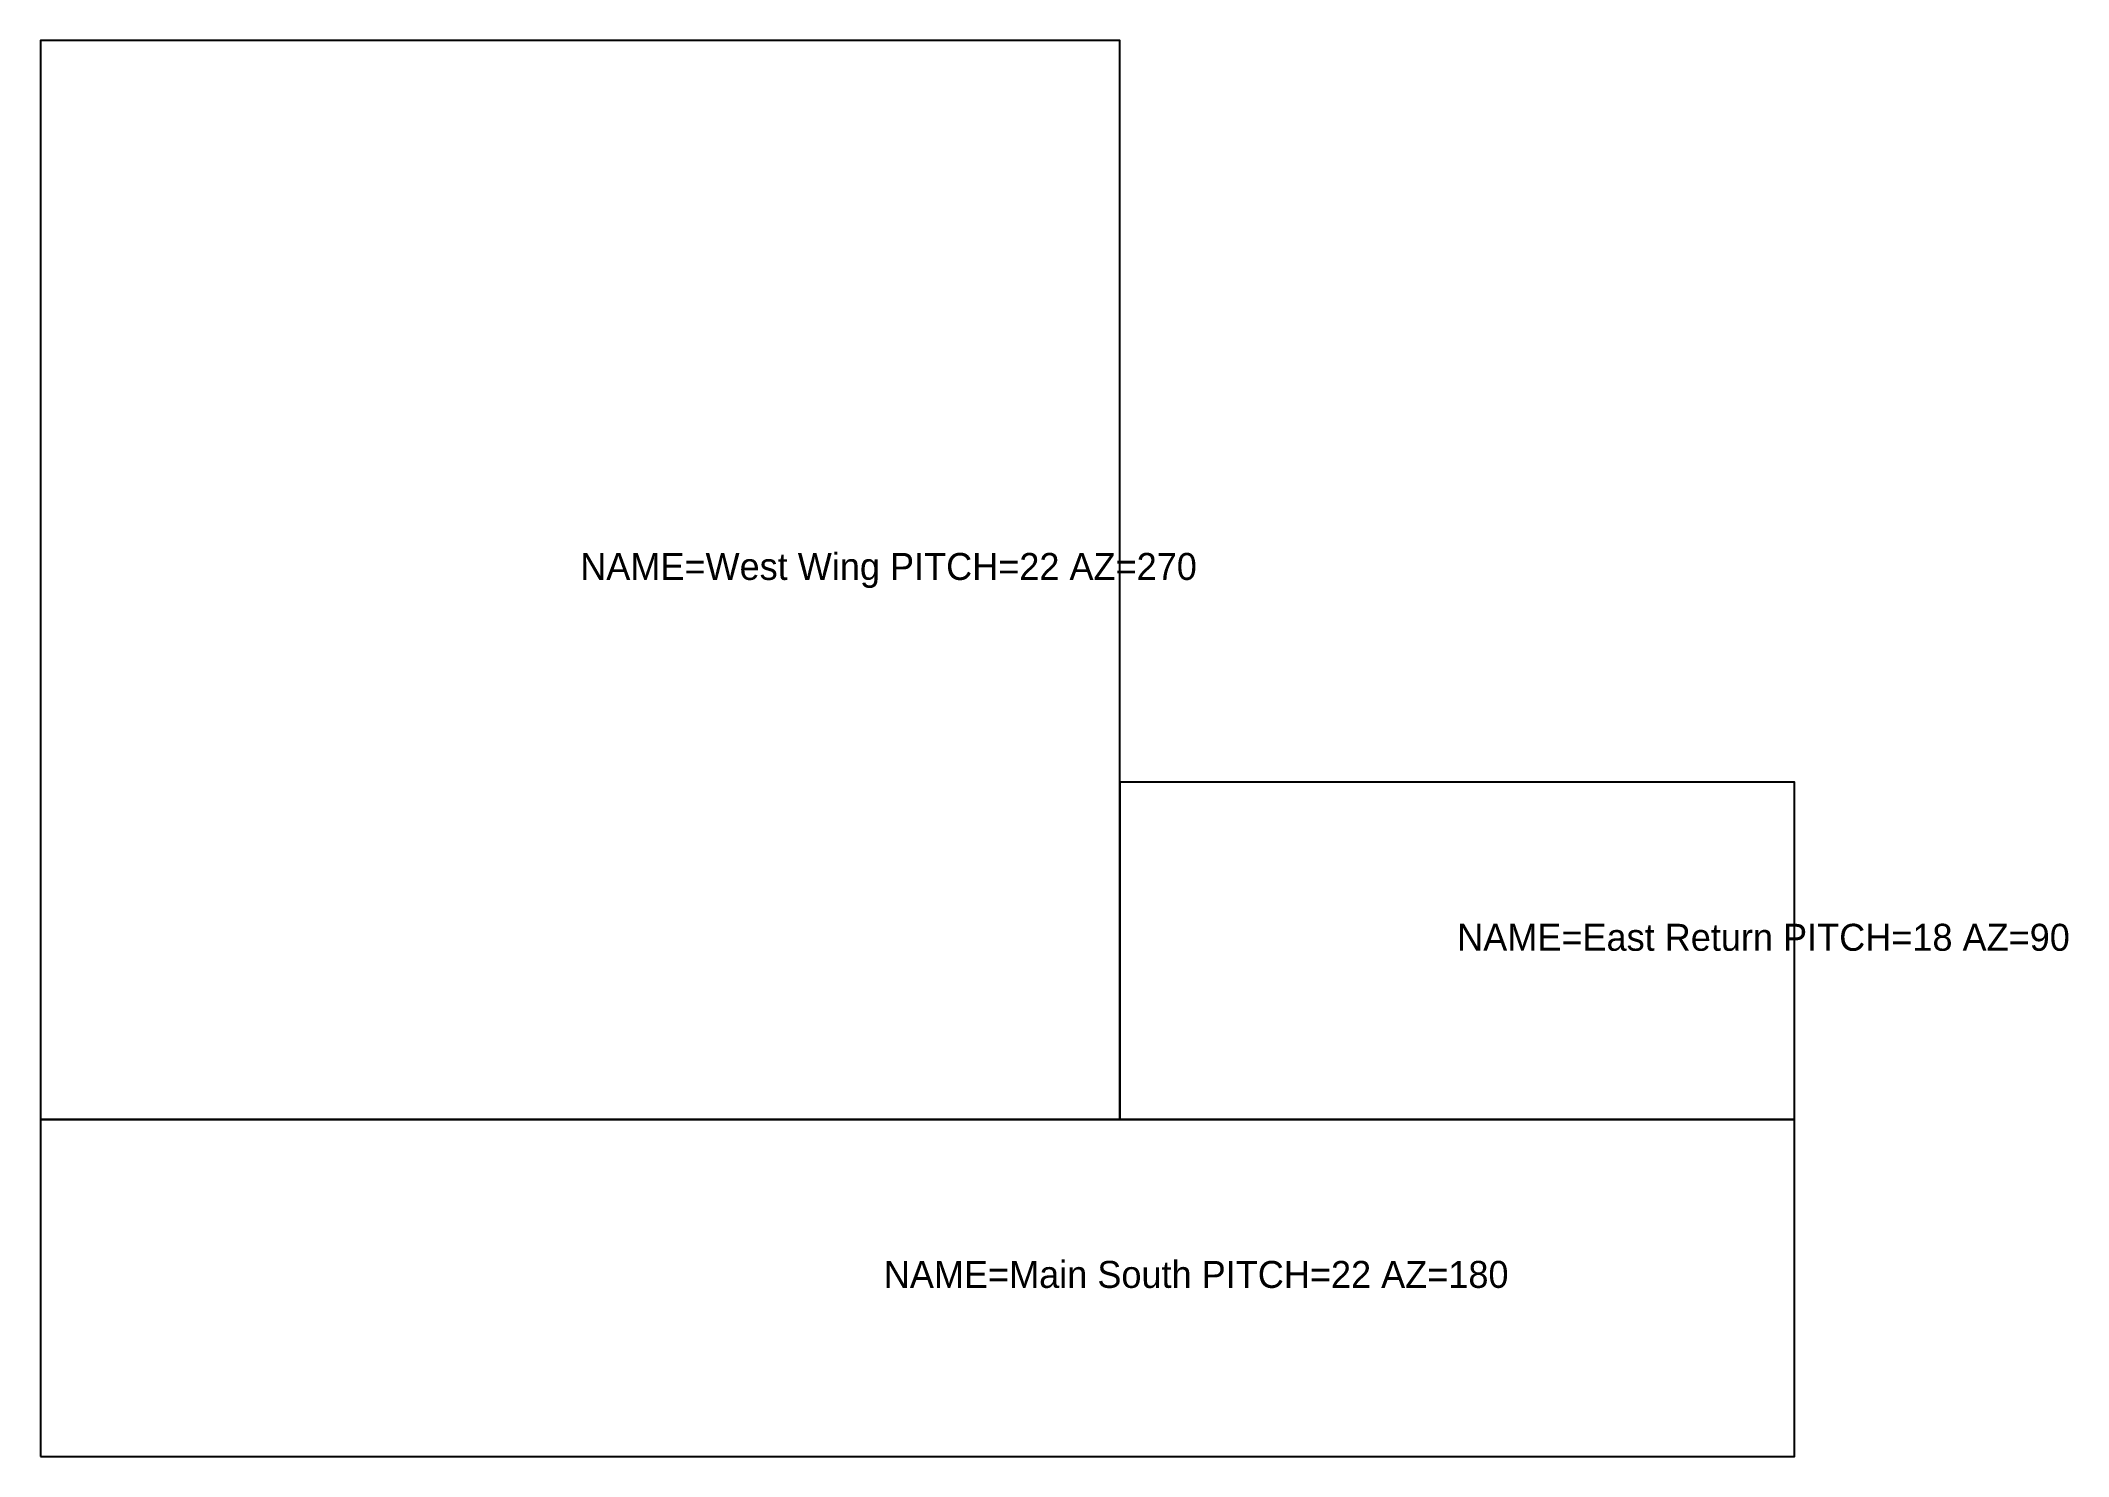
# Model space of a CAD drawing. Header units: metres. Extents: x 0 to 60.1, y 0 to 42.
import ezdxf

# ---------------------------------------------------------------- set-up
doc = ezdxf.new("R2010")
doc.units = ezdxf.units.M
for name, color, linetype in [('ROOF_FACET', 3, 'Continuous'), ('ROOF_OUTLINE', 1, 'Continuous'), ('ROOF_RIDGE', 5, 'Continuous'), ('ROOF_VALLEY', 6, 'Continuous'), ('TEXT_ROOF_LABEL', 7, 'Continuous')]:
    doc.layers.add(name, color=color, linetype=linetype)

msp = doc.modelspace()

# ---------------------------------------------------------------- linework, layer by layer
at = {"layer": 'ROOF_FACET'}
for points in [[(0, 10), (32, 10), (32, 42), (0, 42)], [(32, 10), (52, 10), (52, 20), (32, 20)], [(0, 0), (52, 0), (52, 10), (0, 10)]]:
    msp.add_lwpolyline(points, close=True, dxfattribs=at)
at = {"layer": 'ROOF_OUTLINE'}
msp.add_lwpolyline([(0, 0), (52, 0), (52, 20), (32, 20), (32, 42), (0, 42)], close=True, dxfattribs=at)
at = {"layer": 'ROOF_RIDGE'}
msp.add_line((0, 10), (52, 10), dxfattribs=at)
at = {"layer": 'ROOF_VALLEY'}
msp.add_line((32, 10), (32, 20), dxfattribs=at)

# ---------------------------------------------------------------- texts
at = {"layer": 'TEXT_ROOF_LABEL'}
for s, p in [('NAME=West Wing PITCH=22 AZ=270', (16, 26)), ('NAME=East Return PITCH=18 AZ=90', (42, 15)), ('NAME=Main South PITCH=22 AZ=180', (25, 5))]:
    msp.add_text(s, height=0.8, dxfattribs=at).set_placement(p)

doc.saveas('drawing.dxf')
